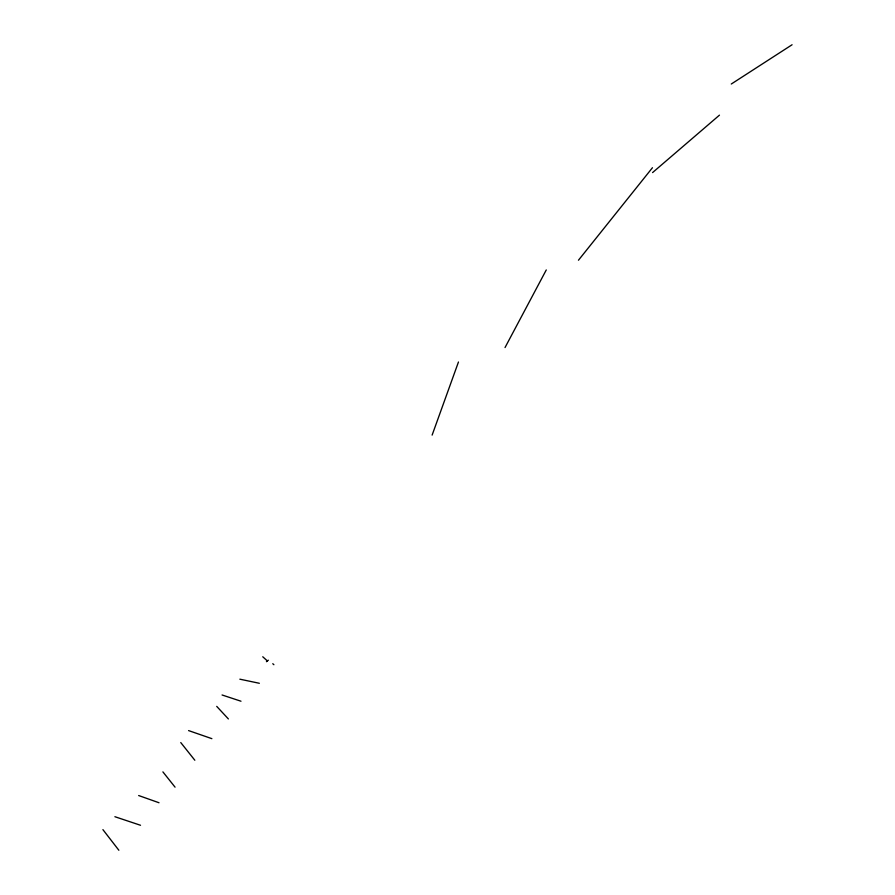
<?xml version="1.0" encoding="UTF-8"?>
<svg xmlns="http://www.w3.org/2000/svg" width="895" height="895" viewBox="0 0 895 895"><rect width="100%" height="100%" fill="white"/><g stroke="black" fill="none" stroke-linecap="round" stroke-linejoin="round"><path stroke-width="1.34" d="M432.128 435.104L458.464 362.005M505.026 347.551L546.274 269.943M578.461 260.221L652.455 167.723M652.578 172.578L719.457 115.153M266.441 661.685L268.355 660.197M731.282 84.018L792.086 44.75M239.849 679.182L259.349 683.277M222.072 694.979L240.99 701.221M114.884 816.71L140.526 825.268M188.588 730.588L211.869 738.655M138.658 795.532L159.008 802.748M272.774 663.71L273.892 664.716M262.75 656.762L267.392 660.946M216.724 706.379L228.382 718.942M180.768 742.57L194.83 760.235M162.901 771.882L175.051 787.152M102.914 829.631L118.856 850.25"/></g></svg>
